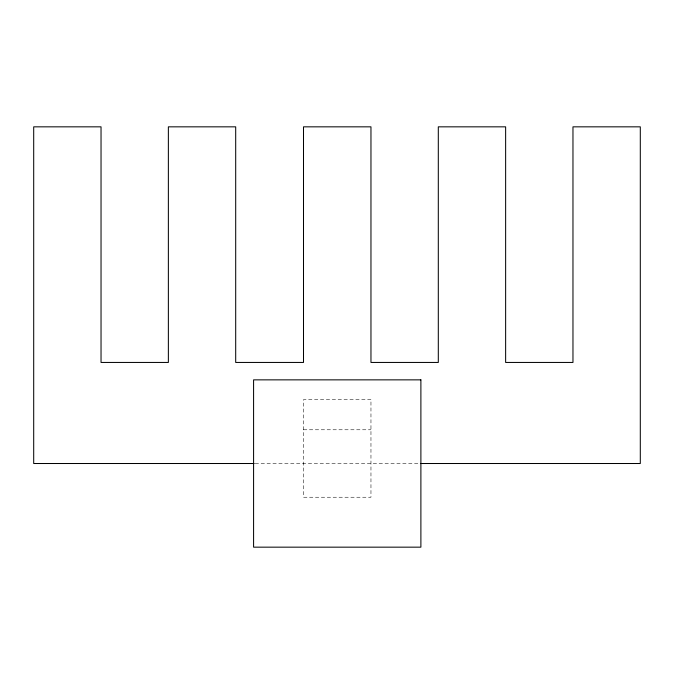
<?xml version="1.0" encoding="UTF-8"?>
<svg xmlns="http://www.w3.org/2000/svg" width="674" height="674" viewBox="0 0 674 674"><rect width="100%" height="100%" fill="white"/><g stroke="black" fill="none" stroke-linecap="round" stroke-linejoin="round"><path stroke-width="0.51" stroke-dasharray="3.37 2.53" d="M303.502 429.776L370.961 429.776M255.202 463.51L419.363 463.51M370.961 399.606L303.502 399.606L303.502 497.235L370.961 497.235L370.961 399.606"/><path stroke-width="1.01" d="M254.165 463.51L33.7 463.51L33.7 126.838L101.033 126.838L101.033 362.444L168.365 362.444L168.365 126.838L235.698 126.838L235.698 362.444L303.502 362.444L303.502 126.838L370.961 126.838L370.961 362.444L438.302 362.444L438.302 126.838L505.635 126.838L505.635 362.444L572.967 362.444L572.967 126.838L640.3 126.838L640.3 463.51L420.416 463.51M420.888 379.858L253.584 379.858L253.584 547.162L420.888 547.162L420.888 379.858"/></g></svg>
